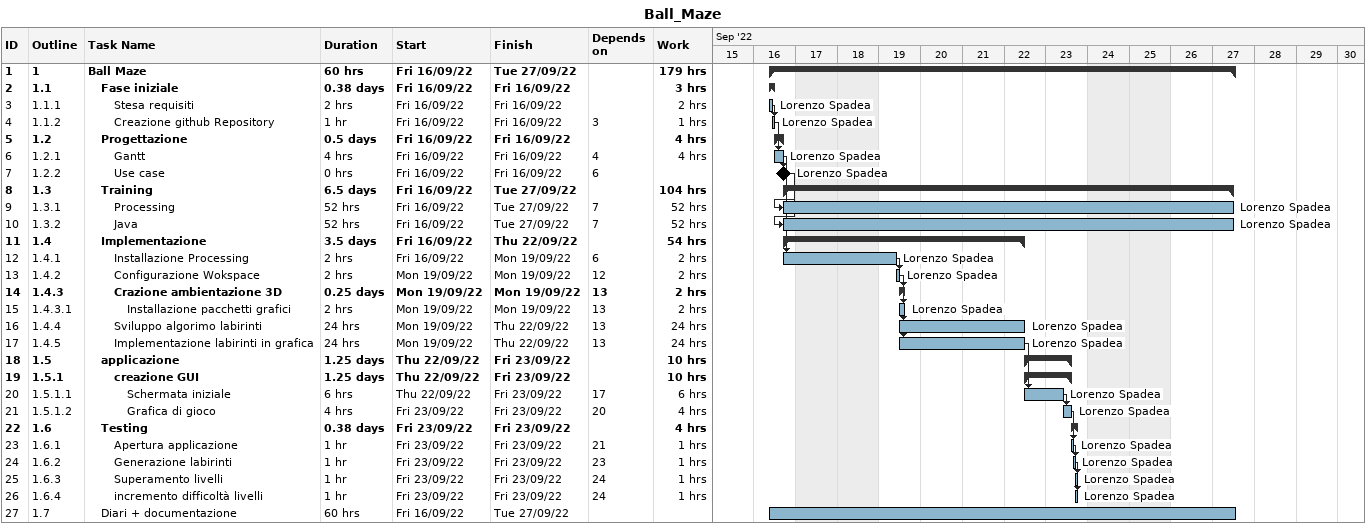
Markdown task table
Ball_Maze

| ID | WBS | Task | Duration | Start | Finish | Predecessors | Resources | Work (h) |
|---|---|---|---|---|---|---|---|---|
| 1 | 1 | **Ball Maze** | 60h | 2022-09-16 | 2022-09-27 |  |  | 179 |
| 2 | 1.1 | **Fase iniziale** | 0.38d | 2022-09-16 | 2022-09-16 |  |  | 3 |
| 3 | 1.1.1 | Stesa requisiti | 2h | 2022-09-16 | 2022-09-16 |  | Lorenzo Spadea | 2 |
| 4 | 1.1.2 | Creazione github Repository | 1h | 2022-09-16 | 2022-09-16 | 3 | Lorenzo Spadea | 1 |
| 5 | 1.2 | **Progettazione** | 0.5d | 2022-09-16 | 2022-09-16 |  |  | 4 |
| 6 | 1.2.1 | Gantt | 4h | 2022-09-16 | 2022-09-16 | 4 | Lorenzo Spadea | 4 |
| 7 | 1.2.2 | Use case | 0h | 2022-09-16 | 2022-09-16 | 6 | Lorenzo Spadea |  |
| 8 | 1.3 | **Training** | 6.5d | 2022-09-16 | 2022-09-27 |  |  | 104 |
| 9 | 1.3.1 | Processing | 52h | 2022-09-16 | 2022-09-27 | 7 | Lorenzo Spadea | 52 |
| 10 | 1.3.2 | Java | 52h | 2022-09-16 | 2022-09-27 | 7 | Lorenzo Spadea | 52 |
| 11 | 1.4 | **Implementazione** | 3.5d | 2022-09-16 | 2022-09-22 |  |  | 54 |
| 12 | 1.4.1 | Installazione Processing | 2h | 2022-09-16 | 2022-09-19 | 6 | Lorenzo Spadea | 2 |
| 13 | 1.4.2 | Configurazione Wokspace | 2h | 2022-09-19 | 2022-09-19 | 12 | Lorenzo Spadea | 2 |
| 14 | 1.4.3 | **Crazione ambientazione 3D** | 0.25d | 2022-09-19 | 2022-09-19 | 13 |  | 2 |
| 15 | 1.4.3.1 | Installazione pacchetti grafici | 2h | 2022-09-19 | 2022-09-19 | 13 | Lorenzo Spadea | 2 |
| 16 | 1.4.4 | Sviluppo algorimo labirinti | 24h | 2022-09-19 | 2022-09-22 | 13 | Lorenzo Spadea | 24 |
| 17 | 1.4.5 | Implementazione labirinti in grafica | 24h | 2022-09-19 | 2022-09-22 | 13 | Lorenzo Spadea | 24 |
| 18 | 1.5 | **applicazione** | 1.25d | 2022-09-22 | 2022-09-23 |  |  | 10 |
| 19 | 1.5.1 | **creazione GUI** | 1.25d | 2022-09-22 | 2022-09-23 |  |  | 10 |
| 20 | 1.5.1.1 | Schermata iniziale | 6h | 2022-09-22 | 2022-09-23 | 17 | Lorenzo Spadea | 6 |
| 21 | 1.5.1.2 | Grafica di gioco | 4h | 2022-09-23 | 2022-09-23 | 20 | Lorenzo Spadea | 4 |
| 22 | 1.6 | **Testing** | 0.38d | 2022-09-23 | 2022-09-23 |  |  | 4 |
| 23 | 1.6.1 | Apertura applicazione | 1h | 2022-09-23 | 2022-09-23 | 21 | Lorenzo Spadea | 1 |
| 24 | 1.6.2 | Generazione labirinti | 1h | 2022-09-23 | 2022-09-23 | 23 | Lorenzo Spadea | 1 |
| 25 | 1.6.3 | Superamento livelli | 1h | 2022-09-23 | 2022-09-23 | 24 | Lorenzo Spadea | 1 |
| 26 | 1.6.4 | incremento difficoltà livelli | 1h | 2022-09-23 | 2022-09-23 | 24 | Lorenzo Spadea | 1 |
| 27 | 1.7 | Diari + documentazione | 60h | 2022-09-16 | 2022-09-27 |  |  |  |
